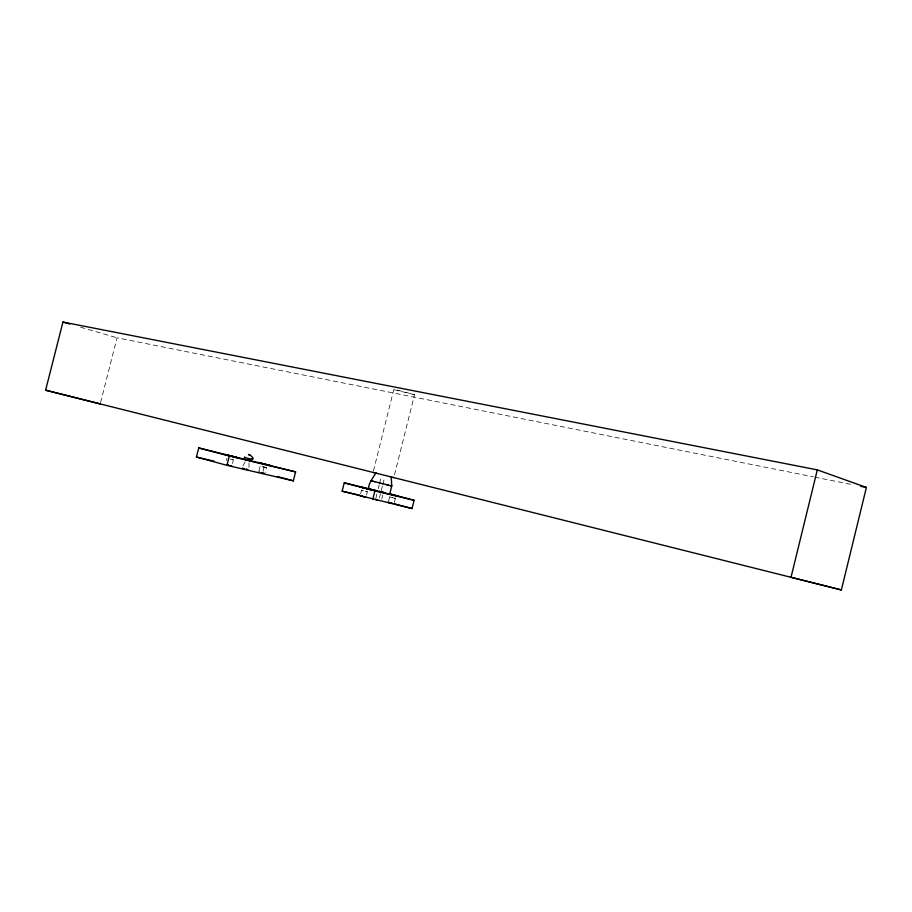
<?xml version="1.0" encoding="UTF-8"?>
<svg xmlns="http://www.w3.org/2000/svg" width="912" height="912" viewBox="0 0 912 912"><rect width="100%" height="100%" fill="white"/><g stroke="black" fill="none" stroke-linecap="round" stroke-linejoin="round"><path stroke-width="0.68" stroke-dasharray="4.56 3.42" d="M248.999 467.411L248.999 462.304M373.418 471.025L393.813 389.538L395.386 389.652M226.381 460.685L226.997 458.234M366.544 495.079L367.388 491.705L364.561 490.964M258.974 470.923L260.182 466.135L263.397 466.898L266.407 467.696L265.221 472.484M360.685 493.609L361.528 490.234L364.355 490.907M375.847 498.294L377.032 493.552M378.263 488.627L379.221 484.796M379.54 483.52L381.136 477.147M379.46 497.941L380.646 493.198M381.262 490.736L382.538 485.629M382.858 484.352L384.465 477.979M381.797 499.046L382.812 494.977M394.497 474.844L414.538 394.679L396.583 389.857M388.58 501.053L389.618 496.915L388.592 495.216M394.337 502.501L395.375 498.362M232.435 463.501L233.358 459.842L230.326 459.032M263.044 471.333L264.298 466.328M100.582 402.557L117.021 337.793L813.367 476.851M414.527 394.736L393.802 389.595M242.98 465.895L245.396 461.392M266.418 467.708L260.228 466.157M367.342 491.705L366.293 491.465M233.255 459.819L230.234 459.101M814.769 477.136L853.837 484.933M394.771 498.237L395.363 498.362L394.337 498.134M390.04 497.04L392.639 497.713M392.548 497.621L394.007 498.055M365.951 491.386L365.381 491.237M363.523 490.77L361.574 490.257M80.518 327.169L117.021 337.793"/><path stroke-width="1.37" d="M45.6 390.211L841.366 589.95L866.4 487.441L817.312 469.874L62.951 322.05L45.6 390.211L100.24 403.936M817.312 469.874L791.023 577.285L841.366 589.95M376.724 490.656L344.234 482.858L342.137 491.18L412.03 508.554L414.094 500.278L388.808 493.666M293.356 480.829L295.602 471.903L198.736 447.94L196.433 457.049L226.951 465.325L293.356 480.829L277.385 476.531M375.835 473.1C375.117 474.582 364.435 488.935 370.511 489.334M372.769 499.377L374.9 490.895L344.234 482.858M389.675 494.213L391.75 485.914L391.225 476.965M226.951 465.325L229.3 456.023L295.602 471.903M244.678 457.345C241.771 456.08 260.513 463.661 249.888 454.849M372.871 481.194L371.002 480.692L371.765 480.863M860.814 486.335L866.4 487.441M390.895 485.674L391.75 485.914L387.668 484.933M389.014 494.087L389.663 494.213L368.915 488.992M370.249 489.527L370.842 489.641L359.453 486.78L360.97 487.202M242.592 468.323L244.017 468.654M259.498 472.291L258.769 472.131L259.521 472.37M379.529 491.682L380.771 491.978M391.1 485.765L391.624 485.868M196.433 457.049L214.388 461.255M342.137 491.18L362.474 495.946M371.686 480.852L371.002 480.692M244.313 459.169C240.654 458.417 257.344 462.509 249.603 460.48M263.944 473.476L261.71 472.929M226.461 454.86L224.751 454.495L237.12 457.585L226.78 454.94M259.589 462.806L257.982 462.452L270.112 465.496L259.886 462.874M247.642 469.68L245.75 469.224M379.426 491.306L383.485 492.275M374.9 490.895L414.094 500.278M226.86 464.653L228.57 465.063M230.223 465.587L231.808 465.929L230.485 465.565M371.663 489.607L373.065 489.938M389.014 493.837L398.761 496.333L390.051 494.19M392.627 503.572L391.168 503.116M368.402 489.083L365.758 488.422M364.173 496.915L365.963 497.325L363.147 496.664M245.624 459.488L248.292 460.15M362.121 496.402L360.172 495.854L361.733 496.299M375.562 473.032L376.337 473.225M386.779 484.717L387.999 485.013M385.947 484.5L386.848 484.728M375.721 490.599L376.724 490.85M374.091 472.655L373.43 472.496M392.73 477.341L393.813 477.614M382.584 483.668L386.129 484.546M378.879 491.477L380.783 491.967M377.146 499.856L375.607 499.491L377.112 499.901M382.915 483.748L379.62 482.915M248.953 454.609C251.336 455.213 246.742 454.073 249.147 454.655M379.039 491.522L380.954 491.91M365.347 488.319L361.893 487.441M261.482 472.872L264.07 473.431M228.467 465.154L226.586 464.675M379.7 482.938L374.342 481.57M246.286 469.224L247.654 469.577M374.9 481.718L371.606 480.863M382.96 492.423L384.75 492.879M243.983 468.768L242.261 468.312M369.018 489.14L370.044 489.413M390.667 485.617L391.396 485.811M251.245 458.998L252.385 459.306M198.736 447.94L229.3 456.023M388.102 502.17L392.092 503.23M394.748 503.937L412.03 508.554M62.951 322.05L69.711 324.022M388.273 502.421L389.036 502.66L388.364 502.444"/></g></svg>
